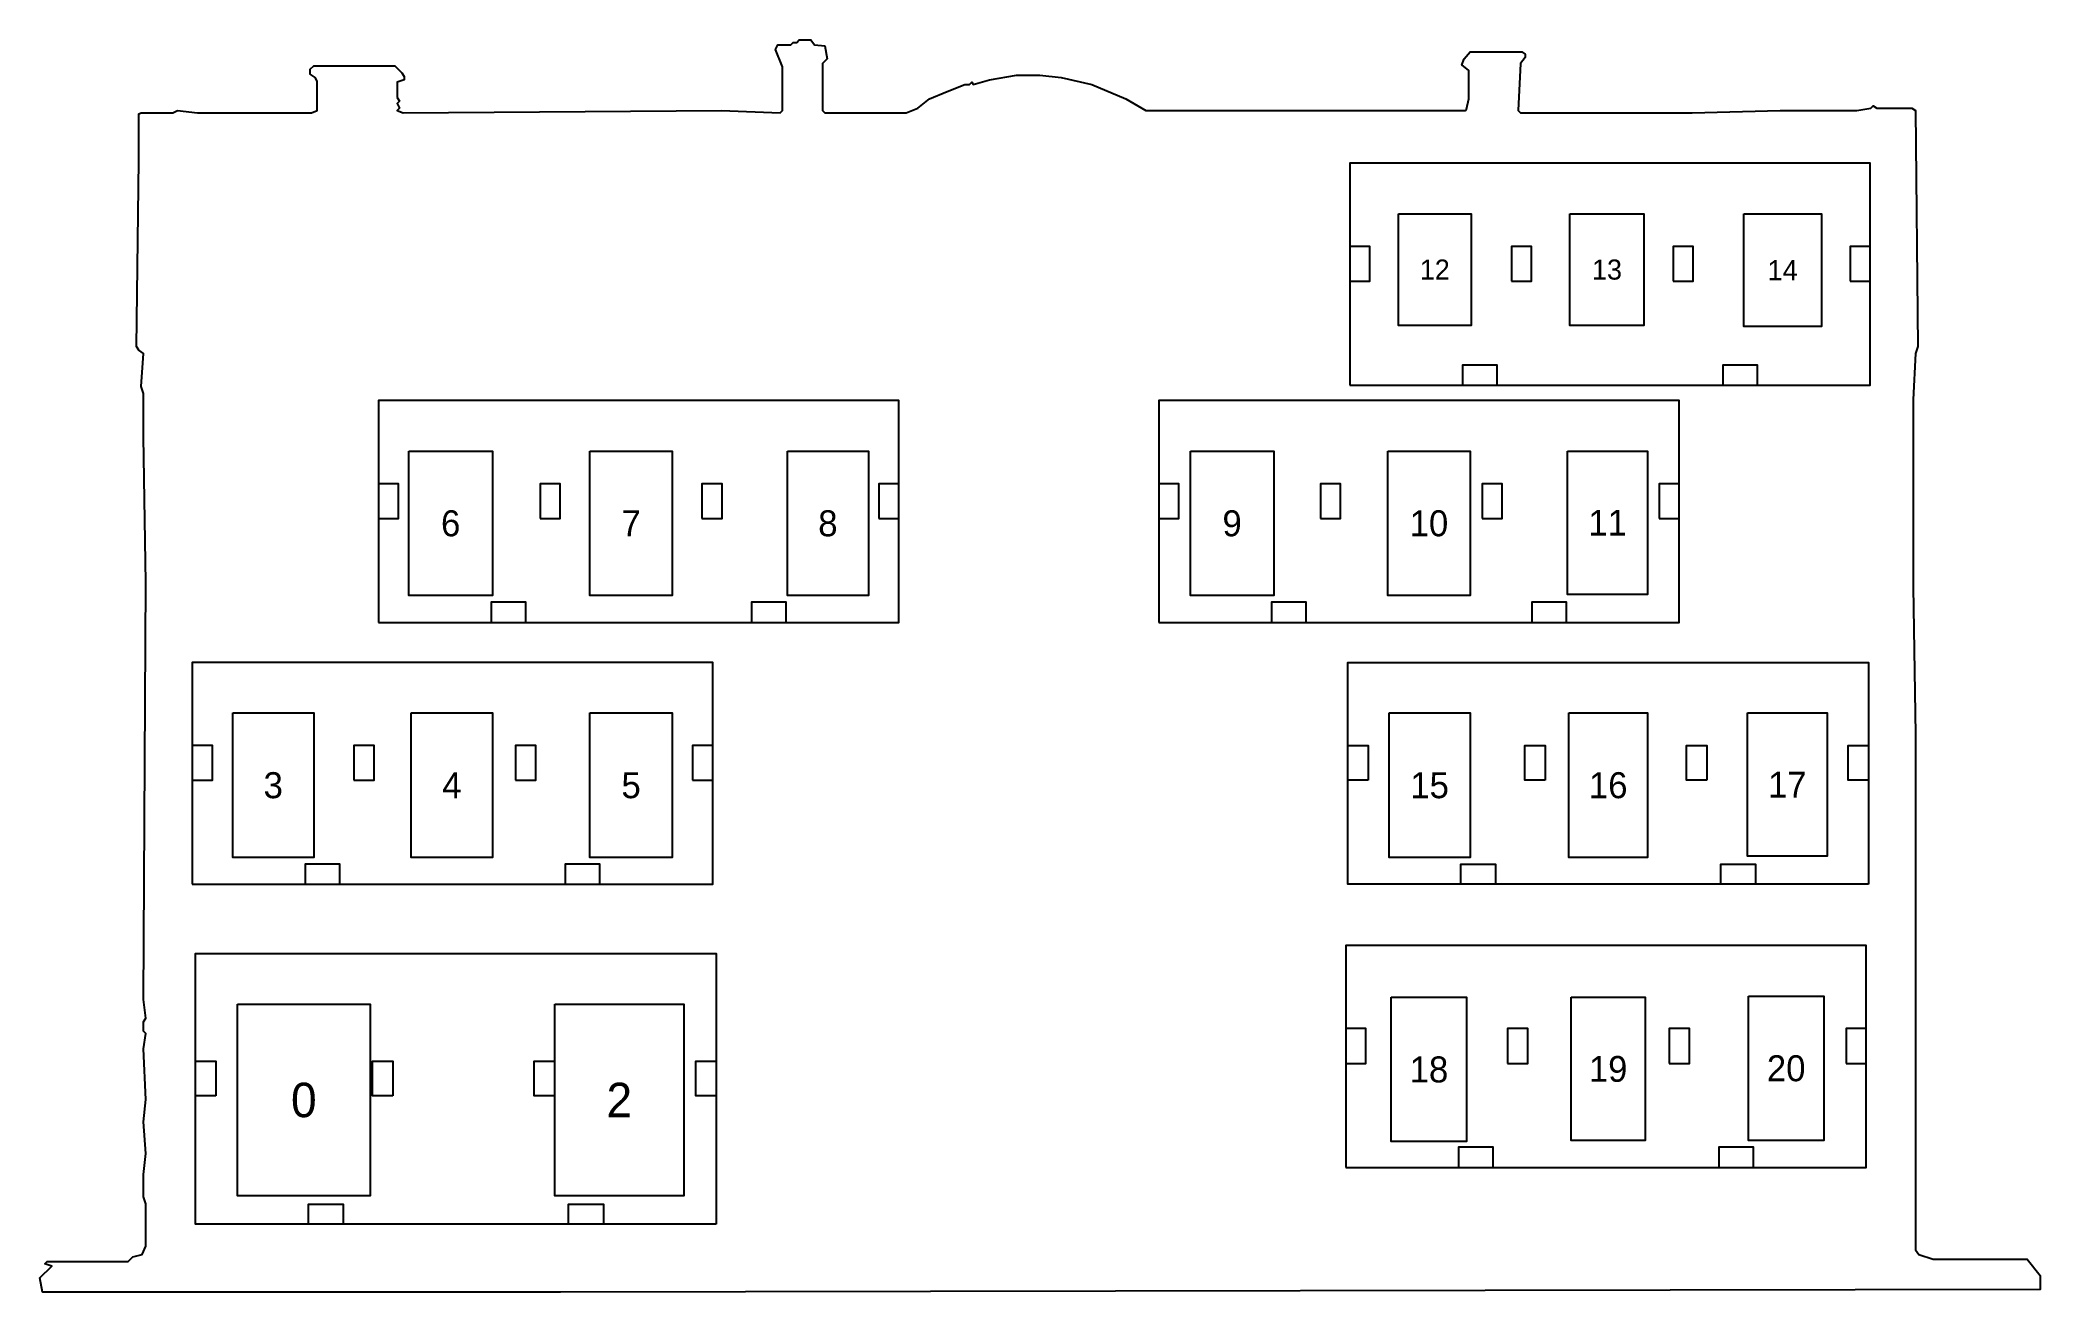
# Model space of a CAD drawing. Header units: millimetres. Extents: x 5 to 293, y -206 to -25.
import ezdxf
from ezdxf.enums import TextEntityAlignment as Align

# ---------------------------------------------------------------- set-up
doc = ezdxf.new("R2010")
doc.units = ezdxf.units.MM
for name, color, linetype in [('ENGRAVE', 232, 'Continuous'), ('OUTLINE', 7, 'Continuous'), ('VARIANT_603c29dc', 232, 'Continuous'), ('VARIANT_67642b19', 224, 'Continuous'), ('VARIANT_7808ca3a', 55, 'Continuous'), ('VARIANT_9c3b2cee', 102, 'Continuous'), ('VARIANT_ce37a87c', 223, 'Continuous'), ('VARIANT_f31194a1', 26, 'Continuous'), ('VARIANT_ff1729bf', 112, 'Continuous')]:
    doc.layers.add(name, color=color, linetype=linetype)

msp = doc.modelspace()

# ---------------------------------------------------------------- linework, layer by layer
for points in [[(193.48, -75.16), (268.48, -75.16), (268.48, -43.16), (193.48, -43.16)], [(193.48, -60.16), (196.38, -60.16), (196.38, -55.16), (193.48, -55.16)], [(216.78, -60.16), (219.68, -60.16), (219.68, -55.16), (216.78, -55.16)], [(240.08, -60.16), (242.98, -60.16), (242.98, -55.16), (240.08, -55.16)], [(265.58, -60.16), (268.48, -60.16), (268.48, -55.16), (265.58, -55.16)], [(209.73, -75.16), (214.73, -75.16), (214.73, -72.26), (209.73, -72.26)], [(247.23, -75.16), (252.23, -75.16), (252.23, -72.26), (247.23, -72.26)], [(53.52, -109.37), (128.52, -109.37), (128.52, -77.37), (53.52, -77.37)], [(165.96, -109.37), (240.96, -109.37), (240.96, -77.37), (165.96, -77.37)], [(53.52, -94.37), (56.42, -94.37), (56.42, -89.37), (53.52, -89.37)], [(76.82, -94.37), (79.72, -94.37), (79.72, -89.37), (76.82, -89.37)], [(100.12, -94.37), (103.02, -94.37), (103.02, -89.37), (100.12, -89.37)], [(125.62, -94.37), (128.52, -94.37), (128.52, -89.37), (125.62, -89.37)], [(165.96, -94.37), (168.86, -94.37), (168.86, -89.37), (165.96, -89.37)], [(189.26, -94.37), (192.16, -94.37), (192.16, -89.37), (189.26, -89.37)], [(212.56, -94.37), (215.46, -94.37), (215.46, -89.37), (212.56, -89.37)], [(238.06, -94.37), (240.96, -94.37), (240.96, -89.37), (238.06, -89.37)], [(69.77, -109.37), (74.77, -109.37), (74.77, -106.47), (69.77, -106.47)], [(107.27, -109.37), (112.27, -109.37), (112.27, -106.47), (107.27, -106.47)], [(182.21, -109.37), (187.21, -109.37), (187.21, -106.47), (182.21, -106.47)], [(219.71, -109.37), (224.71, -109.37), (224.71, -106.47), (219.71, -106.47)], [(26.68, -147.13), (101.68, -147.13), (101.68, -115.13), (26.68, -115.13)], [(268.22, -147.13), (193.22, -147.13), (193.22, -115.13), (268.22, -115.13)], [(26.68, -132.13), (29.58, -132.13), (29.58, -127.13), (26.68, -127.13)], [(49.98, -132.13), (52.88, -132.13), (52.88, -127.13), (49.98, -127.13)], [(73.28, -132.13), (76.18, -132.13), (76.18, -127.13), (73.28, -127.13)], [(98.78, -132.13), (101.68, -132.13), (101.68, -127.13), (98.78, -127.13)], [(196.12, -132.13), (193.22, -132.13), (193.22, -127.13), (196.12, -127.13)], [(221.62, -132.13), (218.72, -132.13), (218.72, -127.13), (221.62, -127.13)], [(244.92, -132.13), (242.02, -132.13), (242.02, -127.13), (244.92, -127.13)], [(268.22, -132.13), (265.32, -132.13), (265.32, -127.13), (268.22, -127.13)], [(42.93, -147.13), (47.93, -147.13), (47.93, -144.23), (42.93, -144.23)], [(80.43, -147.13), (85.43, -147.13), (85.43, -144.23), (80.43, -144.23)], [(214.47, -147.13), (209.47, -147.13), (209.47, -144.23), (214.47, -144.23)], [(251.97, -147.13), (246.97, -147.13), (246.97, -144.23), (251.97, -144.23)], [(102.17, -196.12), (27.17, -196.12), (27.17, -157.12), (102.17, -157.12)], [(192.92, -187.94), (267.92, -187.94), (267.92, -155.94), (192.92, -155.94)], [(192.92, -172.94), (195.82, -172.94), (195.82, -167.94), (192.92, -167.94)], [(216.22, -172.94), (219.12, -172.94), (219.12, -167.94), (216.22, -167.94)], [(239.52, -172.94), (242.42, -172.94), (242.42, -167.94), (239.52, -167.94)], [(265.02, -172.94), (267.92, -172.94), (267.92, -167.94), (265.02, -167.94)], [(30.07, -177.62), (27.17, -177.62), (27.17, -172.62), (30.07, -172.62)], [(55.57, -177.62), (52.67, -177.62), (52.67, -172.62), (55.57, -172.62)], [(78.87, -177.62), (75.97, -177.62), (75.97, -172.62), (78.87, -172.62)], [(102.17, -177.62), (99.27, -177.62), (99.27, -172.62), (102.17, -172.62)], [(209.17, -187.94), (214.17, -187.94), (214.17, -185.04), (209.17, -185.04)], [(246.67, -187.94), (251.67, -187.94), (251.67, -185.04), (246.67, -185.04)], [(48.42, -196.12), (43.42, -196.12), (43.42, -193.22), (48.42, -193.22)], [(85.92, -196.12), (80.92, -196.12), (80.92, -193.22), (85.92, -193.22)]]:
    msp.add_lwpolyline(points, close=True)
at = {"layer": 'OUTLINE'}
msp.add_lwpolyline([(79.76, -205.91), (5.08, -205.91), (4.74, -203.88), (6.43, -202.18), (5.42, -201.85), (5.76, -201.51), (17.44, -201.51), (18.12, -200.83), (19.47, -200.49), (19.98, -199.31), (19.98, -193.21), (19.64, -192.19), (19.64, -188.98), (19.98, -185.93), (19.64, -181.36), (19.98, -178.14), (19.64, -170.86), (19.98, -168.66), (19.64, -168.32), (19.64, -166.96), (19.98, -166.45), (19.64, -163.75), (19.98, -103.63), (19.64, -82.63), (19.64, -76.37), (19.3, -75.35), (19.64, -70.61), (18.97, -70.1), (18.63, -69.6), (18.97, -42.84), (18.97, -39.45), (18.97, -36.07), (19.3, -35.9), (23.88, -35.9), (24.55, -35.56), (27.43, -35.9), (43.86, -35.9), (44.7, -35.56), (44.7, -31.33), (44.37, -30.82), (43.69, -30.31), (43.69, -29.63), (44.2, -29.13), (55.88, -29.13), (56.9, -30.14), (57.23, -30.65), (57.23, -31.16), (56.22, -31.5), (56.22, -32.68), (56.22, -33.7), (56.56, -34.21), (56.22, -34.54), (56.56, -35.22), (56.22, -35.56), (57.07, -35.9), (102.95, -35.56), (111.42, -35.9), (111.76, -35.56), (111.76, -29.29), (110.74, -26.75), (111.08, -26.08), (112.95, -26.08), (113.28, -25.74), (113.79, -25.74), (114.13, -25.4), (115.82, -25.4), (116.33, -26.08), (117.86, -26.25), (118.19, -28.11), (117.52, -28.79), (117.52, -35.56), (117.86, -35.9), (129.54, -35.9), (131.23, -35.22), (132.93, -33.87), (135.47, -32.85), (138.01, -31.83), (138.68, -31.83), (139.02, -31.5), (139.19, -31.83), (141.56, -31.16), (145.46, -30.48), (148.84, -30.48), (151.89, -30.82), (156.29, -31.83), (161.21, -33.87), (164.08, -35.56), (210.14, -35.56), (210.31, -35.39), (210.65, -33.87), (210.65, -29.8), (209.63, -28.96), (209.97, -28.11), (210.82, -27.09), (218.27, -27.09), (218.78, -27.43), (218.78, -27.94), (218.1, -28.79), (217.76, -35.56), (218.1, -35.9), (242.82, -35.9), (255.52, -35.56), (266.53, -35.56), (268.56, -35.22), (268.9, -34.88), (269.41, -35.22), (274.49, -35.22), (275, -35.56), (275.34, -69.6), (275, -70.61), (274.66, -77.22), (274.66, -104.31), (275, -125.48), (275, -199.81), (275.51, -200.49), (277.54, -201.17), (291.08, -201.17), (292.95, -203.54), (292.95, -205.57), (79.76, -205.91)], dxfattribs=at)
at = {"layer": 'VARIANT_603c29dc'}
for points in [[(33.19, -164.42), (52.32, -164.42), (52.32, -192.02), (33.19, -192.02)], [(78.91, -164.42), (97.54, -164.42), (97.54, -192.02), (78.91, -192.02)]]:
    msp.add_lwpolyline(points, close=True, dxfattribs=at)
at = {"layer": 'VARIANT_67642b19'}
for points in [[(32.51, -122.43), (44.2, -122.43), (44.2, -143.26), (32.51, -143.26)], [(58.25, -122.43), (69.93, -122.43), (69.93, -143.26), (58.25, -143.26)], [(83.99, -122.43), (95.84, -122.43), (95.84, -143.26), (83.99, -143.26)]]:
    msp.add_lwpolyline(points, close=True, dxfattribs=at)
at = {"layer": 'VARIANT_7808ca3a'}
for points in [[(57.91, -84.67), (69.93, -84.67), (69.93, -105.49), (57.91, -105.49)], [(83.99, -84.67), (95.84, -84.67), (95.84, -105.49), (83.99, -105.49)], [(112.44, -84.67), (124.12, -84.67), (124.12, -105.49), (112.44, -105.49)]]:
    msp.add_lwpolyline(points, close=True, dxfattribs=at)
at = {"layer": 'VARIANT_9c3b2cee'}
for points in [[(200.49, -50.46), (210.99, -50.46), (210.99, -66.55), (200.49, -66.55)], [(225.21, -50.46), (235.88, -50.46), (235.88, -66.55), (225.21, -66.55)], [(250.27, -50.46), (261.45, -50.46), (261.45, -66.72), (250.27, -66.72)]]:
    msp.add_lwpolyline(points, close=True, dxfattribs=at)
at = {"layer": 'VARIANT_ce37a87c'}
for points in [[(170.52, -84.67), (182.54, -84.67), (182.54, -105.49), (170.52, -105.49)], [(198.97, -84.67), (210.82, -84.67), (210.82, -105.49), (198.97, -105.49)], [(224.87, -84.67), (236.39, -84.67), (236.39, -105.33), (224.87, -105.33)]]:
    msp.add_lwpolyline(points, close=True, dxfattribs=at)
at = {"layer": 'VARIANT_f31194a1'}
for points in [[(199.47, -163.41), (210.31, -163.41), (210.31, -184.23), (199.47, -184.23)], [(225.38, -163.41), (236.05, -163.41), (236.05, -184.07), (225.38, -184.07)], [(250.95, -163.24), (261.79, -163.24), (261.79, -184.07), (250.95, -184.07)]]:
    msp.add_lwpolyline(points, close=True, dxfattribs=at)
at = {"layer": 'VARIANT_ff1729bf'}
for points in [[(199.14, -122.43), (210.82, -122.43), (210.82, -143.26), (199.14, -143.26)], [(225.04, -122.43), (236.39, -122.43), (236.39, -143.26), (225.04, -143.26)], [(250.78, -122.43), (262.3, -122.43), (262.3, -143.09), (250.78, -143.09)]]:
    msp.add_lwpolyline(points, close=True, dxfattribs=at)

# ---------------------------------------------------------------- texts
at = {"layer": 'ENGRAVE'}
for s, height, p in [('12', 2.896, (205.74, -58.5)), ('13', 2.896, (230.55, -58.5)), ('14', 2.926, (255.86, -58.59)), ('6', 3.75, (63.92, -95.08)), ('7', 3.75, (89.92, -95.08)), ('8', 3.75, (118.28, -95.08)), ('9', 3.75, (176.53, -95.08)), ('10', 3.749, (204.89, -95.08)), ('11', 3.719, (230.63, -95)), ('3', 3.75, (38.35, -132.84)), ('4', 3.75, (64.09, -132.84)), ('5', 3.75, (89.92, -132.84)), ('15', 3.749, (204.98, -132.84)), ('16', 3.749, (230.72, -132.84)), ('17', 3.719, (256.54, -132.76)), ('18', 3.749, (204.89, -173.82)), ('19', 3.719, (230.72, -173.74)), ('20', 3.749, (256.37, -173.65)), ('0', 4.97, (42.76, -178.22)), ('2', 4.97, (88.22, -178.22))]:
    msp.add_text(s, height=height, dxfattribs=at).set_placement(p, align=Align.MIDDLE_CENTER)

doc.saveas('drawing.dxf')
